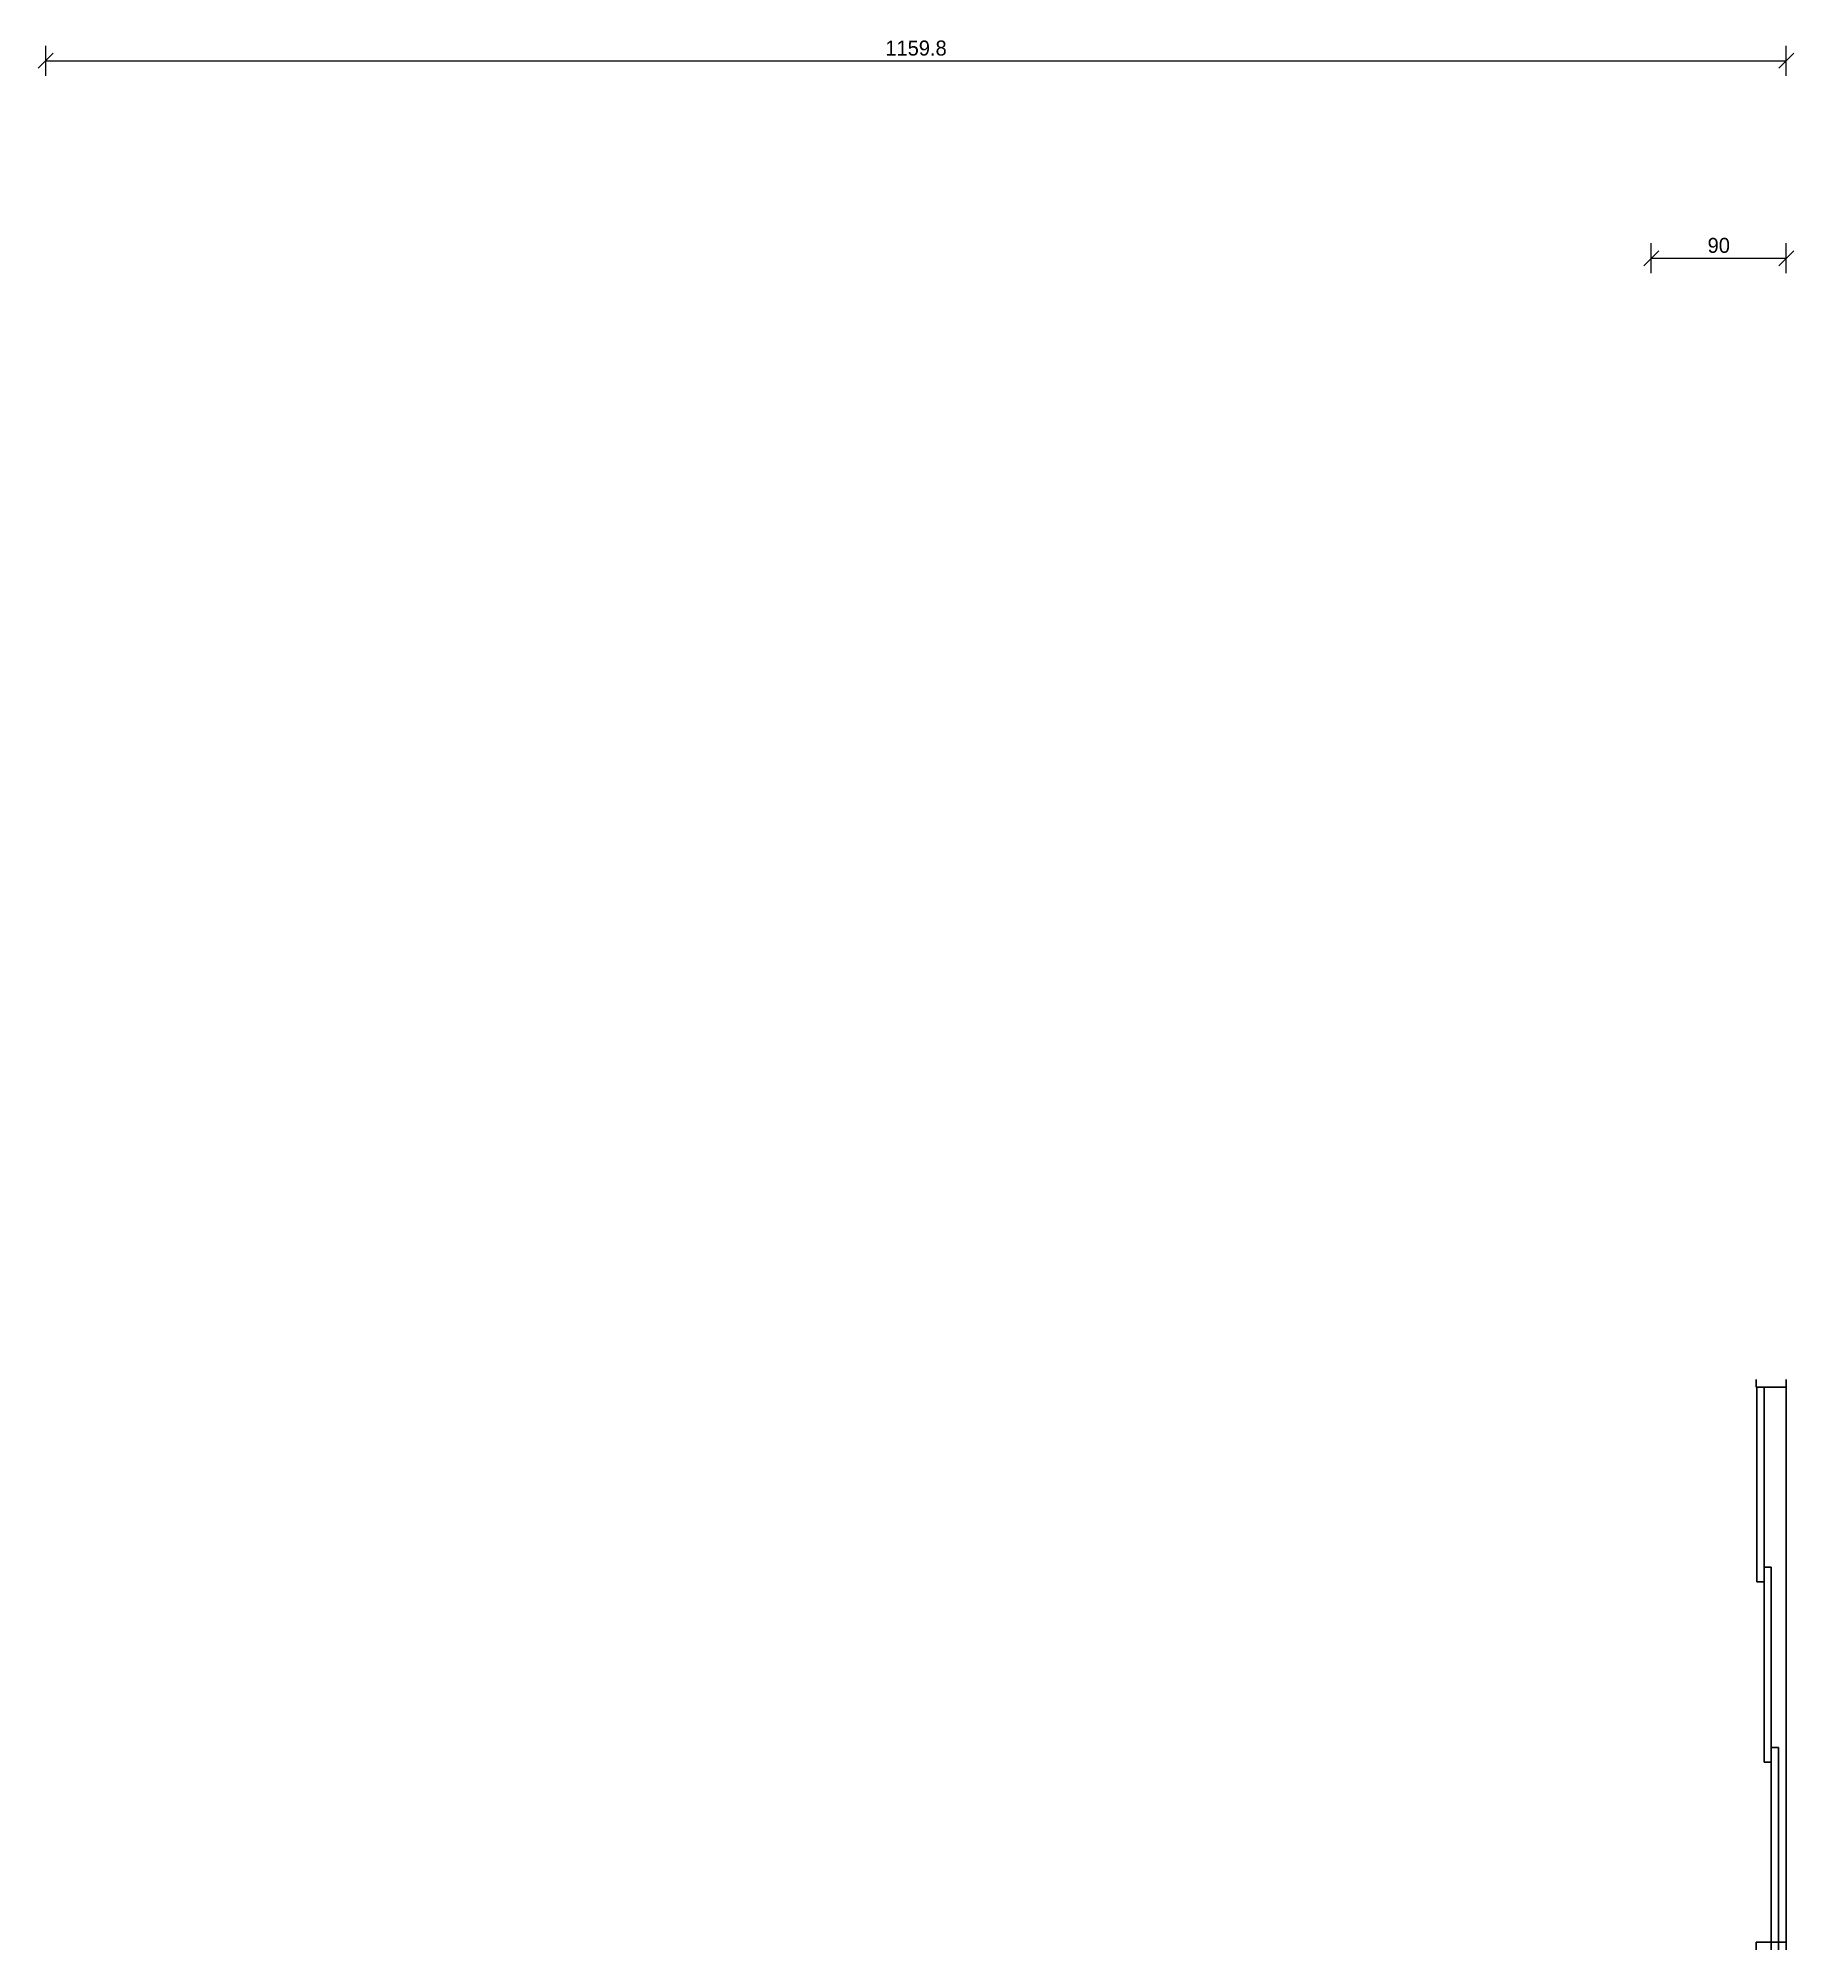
# Model space of a CAD drawing. Header units: millimetres. Extents: x -3408 to -2238, y -1448 to -174.
import ezdxf

# ---------------------------------------------------------------- set-up
doc = ezdxf.new("R2010")
doc.units = ezdxf.units.MM
doc.header["$LTSCALE"] = 1000
doc.linetypes.add('HIDDEN', pattern=[0.375, 0.25, -0.125])
doc.layers.add('DIM OUT', color=7, linetype='Continuous', lineweight=20)
doc.styles.get("Standard").update_dxf_attribs({"font": 'SIVAN.TTF'})
doc.dimstyles.new('midot 50', dxfattribs={"dimtxt": 10, "dimasz": 10, "dimexe": 10, "dimexo": 3, "dimgap": 3, "dimtad": 1, "dimdec": 1, "dimdsep": 46, "dimtxsty": 'Standard', "dimblk": 'OBLIQUE', "dimcen": 5, "dimclrd": 256, "dimclre": 256, "dimclrt": 256, "dimadec": 0, "dimazin": 0, "dimtfac": 1, "dimtdec": 1, "dimtmove": 0, "dimatfit": 3, "dimfxl": 10, "dimfxlon": 1, "dimlwd": -1, "dimlwe": -1, "dimarcsym": 0})

# ---------------------------------------------------------------- blocks, each defined once
blk = doc.blocks.new('_Oblique')
at = {"color": 0, "linetype": 'ByBlock', "lineweight": -2}
blk.add_line((-0.5, -0.5), (0.5, 0.5), dxfattribs=at)
blk = doc.blocks.new('*D4')
at = {"layer": 'DEFPOINTS', "color": 0, "transparency": 16777216}
for p in [(-2243.4, -188.6), (-3403.2, -627.5), (-2243.4, -1097.5)]:
    blk.add_point(p, dxfattribs=at)
at = {"layer": 'DIM OUT', "transparency": 16777216}
for p, q in [((-3403.2, -198.6), (-3403.2, -178.6)), ((-3403.2, -188.6), (-2243.4, -188.6)), ((-2243.4, -198.6), (-2243.4, -178.6))]:
    blk.add_line(p, q, dxfattribs=at)
at = {"layer": 'DIM OUT', "transparency": 16777216, "xscale": 10, "yscale": 10, "zscale": 10, "rotation": 180}
blk.add_blockref('_Oblique', (-3403.2, -188.6), dxfattribs=at)
at = {"layer": 'DIM OUT', "transparency": 16777216, "xscale": 10, "yscale": 10, "zscale": 10}
blk.add_blockref('_Oblique', (-2243.4, -188.6), dxfattribs=at)
at = {"layer": 'DIM OUT', "transparency": 16777216, "insert": (-2823.3, -180.2), "char_height": 10, "attachment_point": 5}
blk.add_mtext('1159.8', dxfattribs=at)
blk = doc.blocks.new('*D5')
at = {"layer": 'DEFPOINTS', "color": 0, "transparency": 16777216}
for p in [(-2243.4, -320.2), (-2333.4, -737.5), (-2243.4, -1097.5)]:
    blk.add_point(p, dxfattribs=at)
at = {"layer": 'DIM OUT', "transparency": 16777216}
for p, q in [((-2333.4, -330.2), (-2333.4, -310.2)), ((-2243.4, -330.2), (-2243.4, -310.2)), ((-2333.4, -320.2), (-2243.4, -320.2))]:
    blk.add_line(p, q, dxfattribs=at)
at = {"layer": 'DIM OUT', "transparency": 16777216, "xscale": 10, "yscale": 10, "zscale": 10, "rotation": 180}
blk.add_blockref('_Oblique', (-2333.4, -320.2), dxfattribs=at)
at = {"layer": 'DIM OUT', "transparency": 16777216, "xscale": 10, "yscale": 10, "zscale": 10}
blk.add_blockref('_Oblique', (-2243.4, -320.2), dxfattribs=at)
at = {"layer": 'DIM OUT', "transparency": 16777216, "insert": (-2288.4, -311.7), "char_height": 10, "attachment_point": 5}
blk.add_mtext('90', dxfattribs=at)

msp = doc.modelspace()

# ---------------------------------------------------------------- linework, layer by layer
for p, q in [((-2263.43, -1072.51), (-2263.43, -1067.51)), ((-2243.43, -1067.51), (-2243.43, -1072.51)), ((-2243.43, -1072.51), (-2263.43, -1072.51)), ((-2263.04, -1202.25), (-2263.04, -1072.51)), ((-2258.24, -1322.38), (-2258.24, -1072.51)), ((-2243.43, -1072.51), (-2243.43, -1447.51)), ((-2263.04, -1202.25), (-2263.04, -1192.64)), ((-2258.24, -1322.38), (-2258.24, -1192.64)), ((-2253.43, -1447.51), (-2253.43, -1192.64)), ((-2263.04, -1202.25), (-2258.24, -1202.25)), ((-2258.24, -1322.38), (-2253.43, -1322.38)), ((-2253.43, -1312.77), (-2248.63, -1312.77)), ((-2248.63, -1447.51), (-2248.63, -1312.77)), ((-2243.43, -1442.51), (-2263.43, -1442.51)), ((-2263.43, -1442.51), (-2263.43, -1447.51)), ((-2243.43, -1447.51), (-2243.43, -1442.51))]:
    msp.add_line(p, q)
at = {"linetype": 'HIDDEN'}
msp.add_line((-2253.43, -1192.64), (-2258.24, -1192.64), dxfattribs=at)

# ---------------------------------------------------------------- dimensions: what is measured, and where the dimension line sits
at = {"layer": 'DIM OUT'}
dim = msp.add_linear_dim(base=(-2243.43, -188.6), p1=(-3403.19, -627.51), p2=(-2243.43, -1097.51), dimstyle='midot 50', dxfattribs=at)
dim.commit()
dim.dimension.update_dxf_attribs({"geometry": '*D4', "text_midpoint": (-2823.31, -180.15)})
dim = msp.add_linear_dim(base=(-2243.43, -320.18), p1=(-2333.43, -737.51), p2=(-2243.43, -1097.51), dimstyle='midot 50', override={"dimtmove": 1}, dxfattribs=at)
dim.commit()
dim.dimension.update_dxf_attribs({"geometry": '*D5', "text_midpoint": (-2288.43, -311.73)})

doc.saveas('drawing.dxf')
